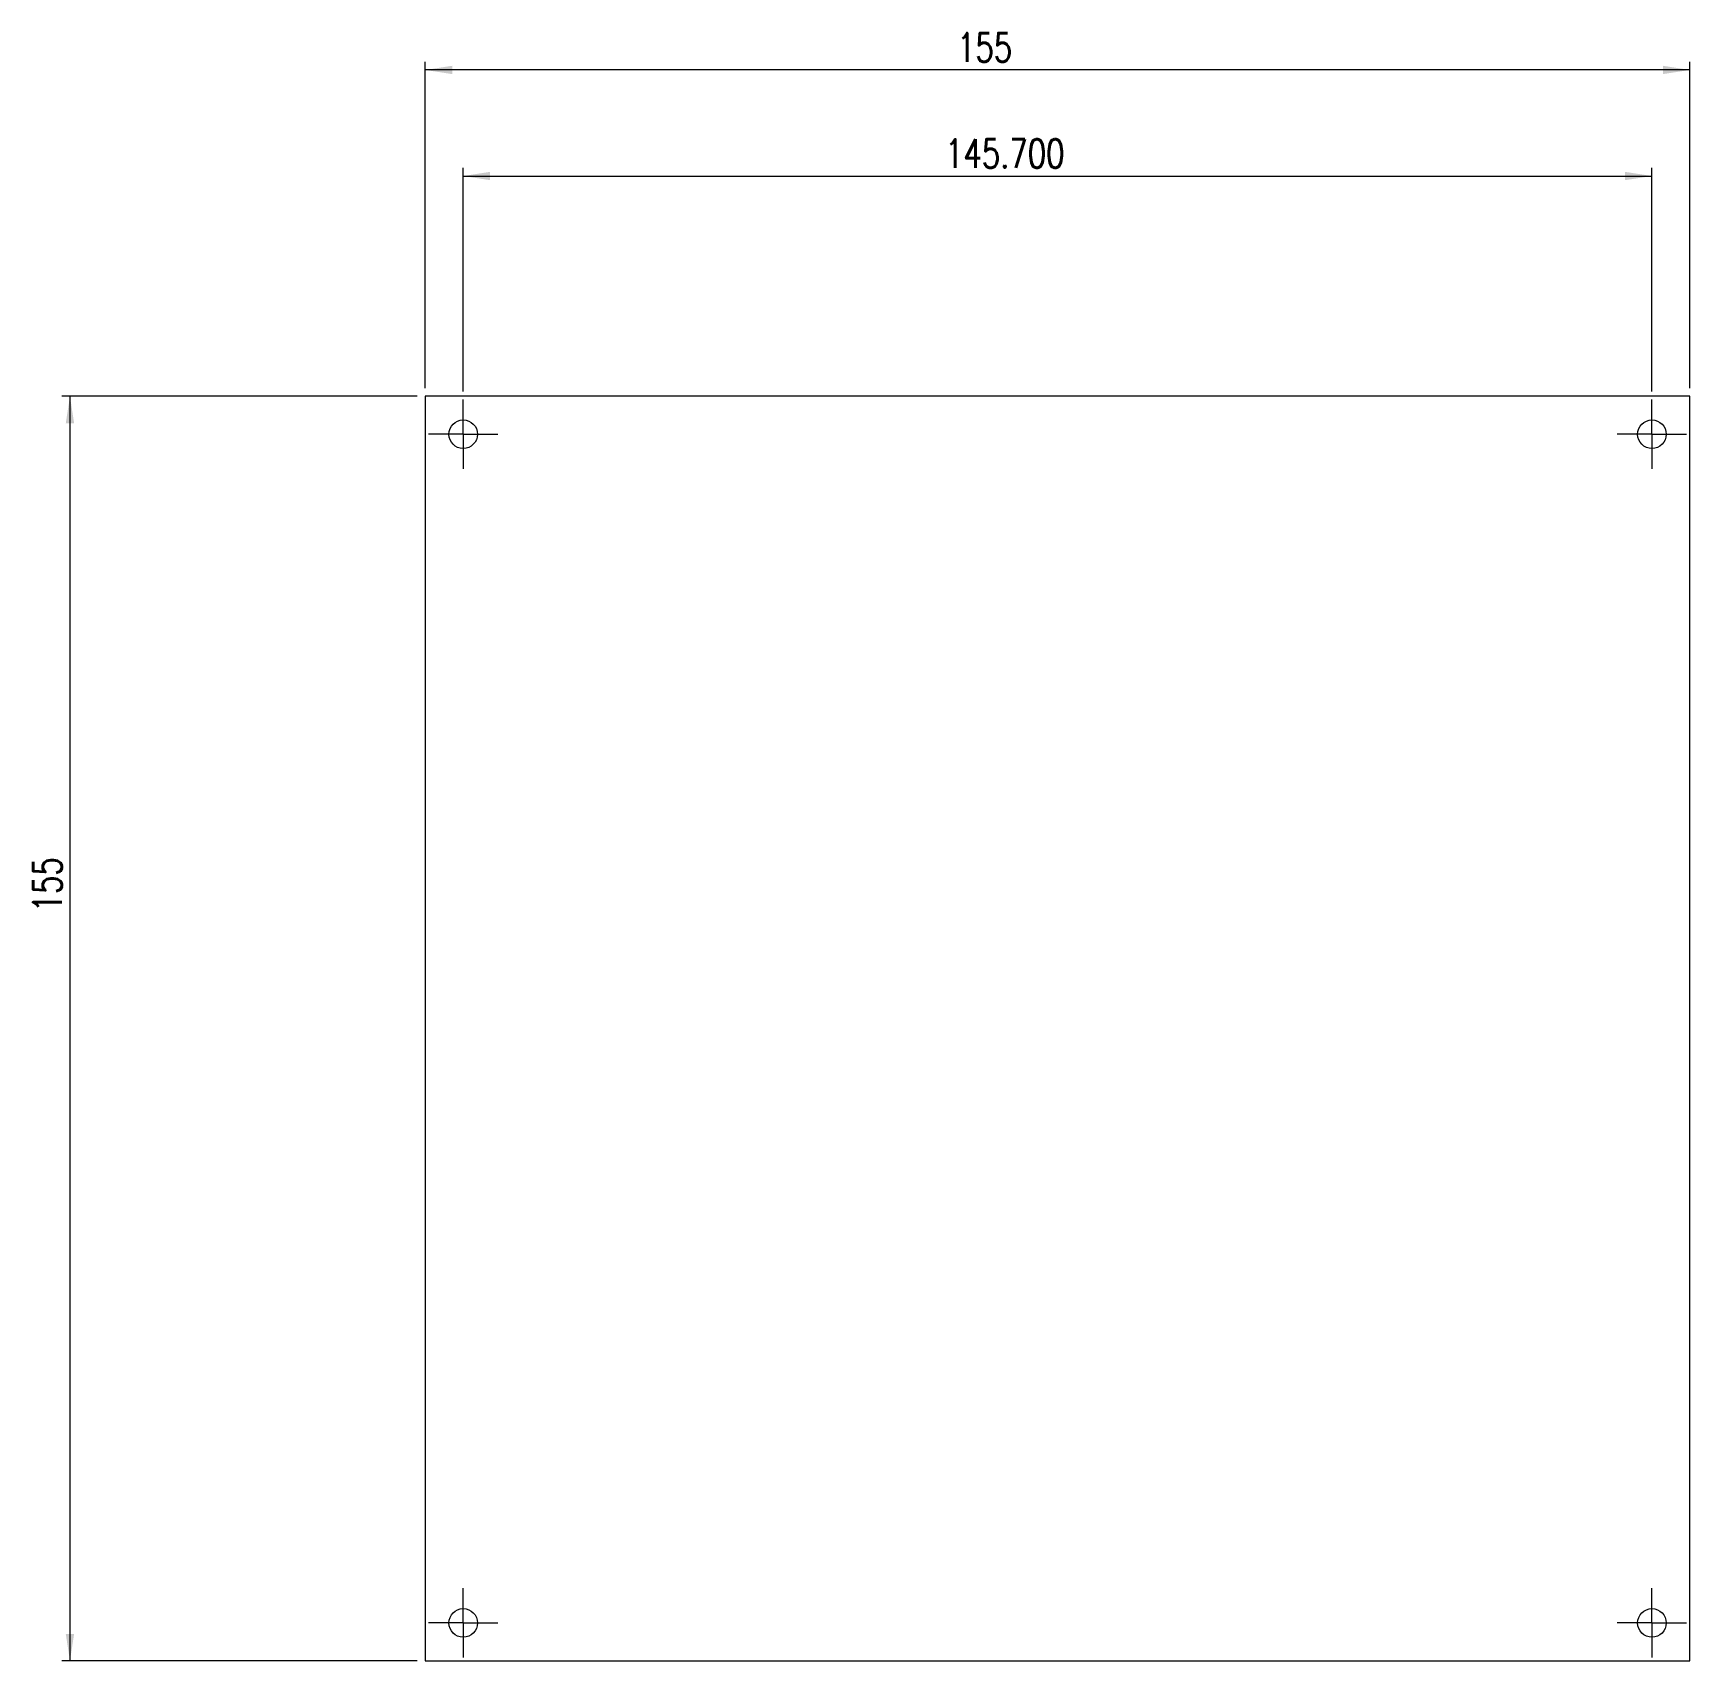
# Model space of a CAD drawing. Header units: millimetres. Extents: x 184 to 387, y 154 to 353.
import ezdxf

# ---------------------------------------------------------------- set-up
doc = ezdxf.new("R2010")
doc.units = ezdxf.units.MM
doc.styles.add('SLDTEXTSTYLE0', font='TXT', dxfattribs={"width": 0.75, "bigfont": 'bigfont'})
doc.dimstyles.new('SLDDIMSTYLE0', dxfattribs={"dimtxt": 3.5, "dimasz": 3.302, "dimexe": 0, "dimexo": 0.0625, "dimgap": 0.875, "dimtad": 1, "dimdec": 3, "dimrnd": 1e-09, "dimzin": 12, "dimdsep": 46, "dimtxsty": 'SLDTEXTSTYLE0', "dimsah": 1, "dimcen": 0.09, "dimadec": 0, "dimazin": 3, "dimtfac": 1, "dimtdec": 3, "dimtofl": 0, "dimtmove": 0, "dimatfit": 3, "dimfxl": 1, "dimfrac": 2, "dimtolj": 1, "dimtzin": 12, "dimarcsym": 0})
doc.dimstyles.new('SLDDIMSTYLE1', dxfattribs={"dimtxt": 3.5, "dimasz": 3.302, "dimexe": 0, "dimexo": 0.0625, "dimgap": 0.875, "dimtad": 1, "dimdec": 3, "dimrnd": 1e-09, "dimzin": 4, "dimdsep": 46, "dimtxsty": 'SLDTEXTSTYLE0', "dimsah": 1, "dimcen": 0.09, "dimadec": 0, "dimazin": 1, "dimtfac": 1, "dimtdec": 3, "dimtofl": 0, "dimtmove": 0, "dimatfit": 3, "dimfxl": 1, "dimfrac": 2, "dimtolj": 1, "dimtzin": 12, "dimarcsym": 0})

# ---------------------------------------------------------------- blocks, each defined once
blk = doc.blocks.new('_D')
at = {"color": 7, "linetype": 'Continuous', "lineweight": 0}
for p, q in [((232.31, 309.61), (232.31, 349.61)), ((387.31, 309.61), (387.31, 349.61)), ((387.31, 348.61), (232.31, 348.61))]:
    blk.add_line(p, q, dxfattribs=at)
for points in [[(232.31, 348.61), (235.61, 348.1), (235.61, 349.12)], [(387.31, 348.61), (384.01, 349.12), (384.01, 348.1)]]:
    blk.add_solid(points, dxfattribs=at)
at = {"color": 7, "linetype": 'Continuous', "lineweight": 0, "insert": (297.49, 353.12, -1.4), "char_height": 3.5, "attachment_point": 1, "style": 'SLDTEXTSTYLE0'}
blk.add_mtext('155', dxfattribs=at)
blk = doc.blocks.new('_D_1')
at = {"color": 7, "linetype": 'Continuous', "lineweight": 0}
for p, q in [((231.31, 308.61), (187.76, 308.61)), ((188.76, 308.61), (188.76, 153.61)), ((231.31, 153.61), (187.76, 153.61))]:
    blk.add_line(p, q, dxfattribs=at)
for points in [[(188.76, 308.61), (188.25, 305.31), (189.27, 305.31)], [(188.76, 153.61), (189.27, 156.91), (188.25, 156.91)]]:
    blk.add_solid(points, dxfattribs=at)
at = {"color": 7, "linetype": 'Continuous', "lineweight": 0, "insert": (184.25, 245.36, -1.4), "char_height": 3.5, "attachment_point": 1, "rotation": 90, "style": 'SLDTEXTSTYLE0'}
blk.add_mtext('155', dxfattribs=at)
blk = doc.blocks.new('_D_2')
at = {"color": 7, "linetype": 'Continuous', "lineweight": 0}
for p, q in [((236.96, 309.21), (236.96, 336.61)), ((236.96, 335.61), (382.66, 335.61)), ((382.66, 309.21), (382.66, 336.61))]:
    blk.add_line(p, q, dxfattribs=at)
for points in [[(236.96, 335.61), (240.26, 335.1), (240.26, 336.12)], [(382.66, 335.61), (379.36, 336.12), (379.36, 335.1)]]:
    blk.add_solid(points, dxfattribs=at)
at = {"color": 7, "linetype": 'Continuous', "lineweight": 0, "insert": (296.03, 340.12, -1.4), "char_height": 3.5, "attachment_point": 1, "style": 'SLDTEXTSTYLE0'}
blk.add_mtext('145.700', dxfattribs=at)
blk = doc.blocks.new('SW_CENTERMARKSYMBOL_0')
at = {"color": 0, "linetype": 'Continuous', "lineweight": 0}
for p, q in [((0, 2.5), (0, 4.25)), ((0, 0), (0, 2.5)), ((-2.5, 0), (-4.25, 0)), ((0, 0), (-2.5, 0)), ((0, 0), (0, -2.5)), ((0, 0), (2.5, 0)), ((2.5, 0), (4.25, 0)), ((0, -2.5), (0, -4.25))]:
    blk.add_line(p, q, dxfattribs=at)
blk = doc.blocks.new('SW_CENTERMARKSYMBOL_1')
at = {"color": 0, "linetype": 'Continuous', "lineweight": 0}
for p, q in [((0, 2.5), (0, 4.25)), ((0, 0), (0, 2.5)), ((-2.5, 0), (-4.25, 0)), ((0, 0), (-2.5, 0)), ((0, 0), (0, -2.5)), ((0, 0), (2.5, 0)), ((2.5, 0), (4.25, 0)), ((0, -2.5), (0, -4.25))]:
    blk.add_line(p, q, dxfattribs=at)
blk = doc.blocks.new('SW_CENTERMARKSYMBOL_2')
at = {"color": 0, "linetype": 'Continuous', "lineweight": 0}
for p, q in [((0, 2.5), (0, 4.25)), ((0, 0), (0, 2.5)), ((-2.5, 0), (-4.25, 0)), ((0, 0), (-2.5, 0)), ((0, 0), (0, -2.5)), ((0, 0), (2.5, 0)), ((2.5, 0), (4.25, 0)), ((0, -2.5), (0, -4.25))]:
    blk.add_line(p, q, dxfattribs=at)
blk = doc.blocks.new('SW_CENTERMARKSYMBOL_3')
at = {"color": 0, "linetype": 'Continuous', "lineweight": 0}
for p, q in [((0, 2.5), (0, 4.25)), ((0, 0), (0, 2.5)), ((-2.5, 0), (-4.25, 0)), ((0, 0), (-2.5, 0)), ((0, 0), (0, -2.5)), ((0, 0), (2.5, 0)), ((2.5, 0), (4.25, 0)), ((0, -2.5), (0, -4.25))]:
    blk.add_line(p, q, dxfattribs=at)

msp = doc.modelspace()

# ---------------------------------------------------------------- linework, layer by layer
at = {"color": 7, "linetype": 'Continuous', "lineweight": 15}
for p, q in [((232.3093, 308.6116), (232.3093, 153.6116)), ((387.3093, 308.6116), (232.3093, 308.6116)), ((387.3093, 153.6116), (387.3093, 308.6116)), ((232.3093, 153.6116), (387.3093, 153.6116))]:
    msp.add_line(p, q, dxfattribs=at)
for centre in [(236.9593, 303.9616), (382.6593, 303.9616), (236.9593, 158.2616), (382.6593, 158.2616)]:
    msp.add_circle(centre, 1.75, dxfattribs=at)

# ---------------------------------------------------------------- block references
at = {"color": 7, "linetype": 'Continuous', "lineweight": 0}
for name, p in [('SW_CENTERMARKSYMBOL_0', (236.9593, 303.9616)), ('SW_CENTERMARKSYMBOL_1', (382.6593, 303.9616)), ('SW_CENTERMARKSYMBOL_2', (236.9593, 158.2616)), ('SW_CENTERMARKSYMBOL_3', (382.6593, 158.2616))]:
    msp.add_blockref(name, p, dxfattribs=at)

# ---------------------------------------------------------------- dimensions: what is measured, and where the dimension line sits
for base, p1, p2, dimstyle, picture, middle in [((232.3093, 348.6116), (387.3093, 308.6116), (232.3093, 308.6116), 'SLDDIMSTYLE0', '_D', (302.7917, 348.6116)), ((382.6593, 335.6116), (236.9593, 308.2116), (382.6593, 308.2116), 'SLDDIMSTYLE1', '_D_2', (305.8547, 335.6116))]:
    dim = msp.add_linear_dim(base=base, p1=p1, p2=p2, dimstyle=dimstyle, dxfattribs=at)
    dim.commit()
    dim.dimension.update_dxf_attribs({"geometry": picture, "text_midpoint": middle, "dimtype": 160})
dim = msp.add_linear_dim(base=(188.7588, 153.6116), p1=(232.3093, 308.6116), p2=(232.3093, 153.6116), angle=90, dimstyle='SLDDIMSTYLE0', dxfattribs=at)
dim.commit()
dim.dimension.update_dxf_attribs({"geometry": '_D_1', "text_midpoint": (188.7588, 250.6631), "dimtype": 160})

doc.saveas('drawing.dxf')
